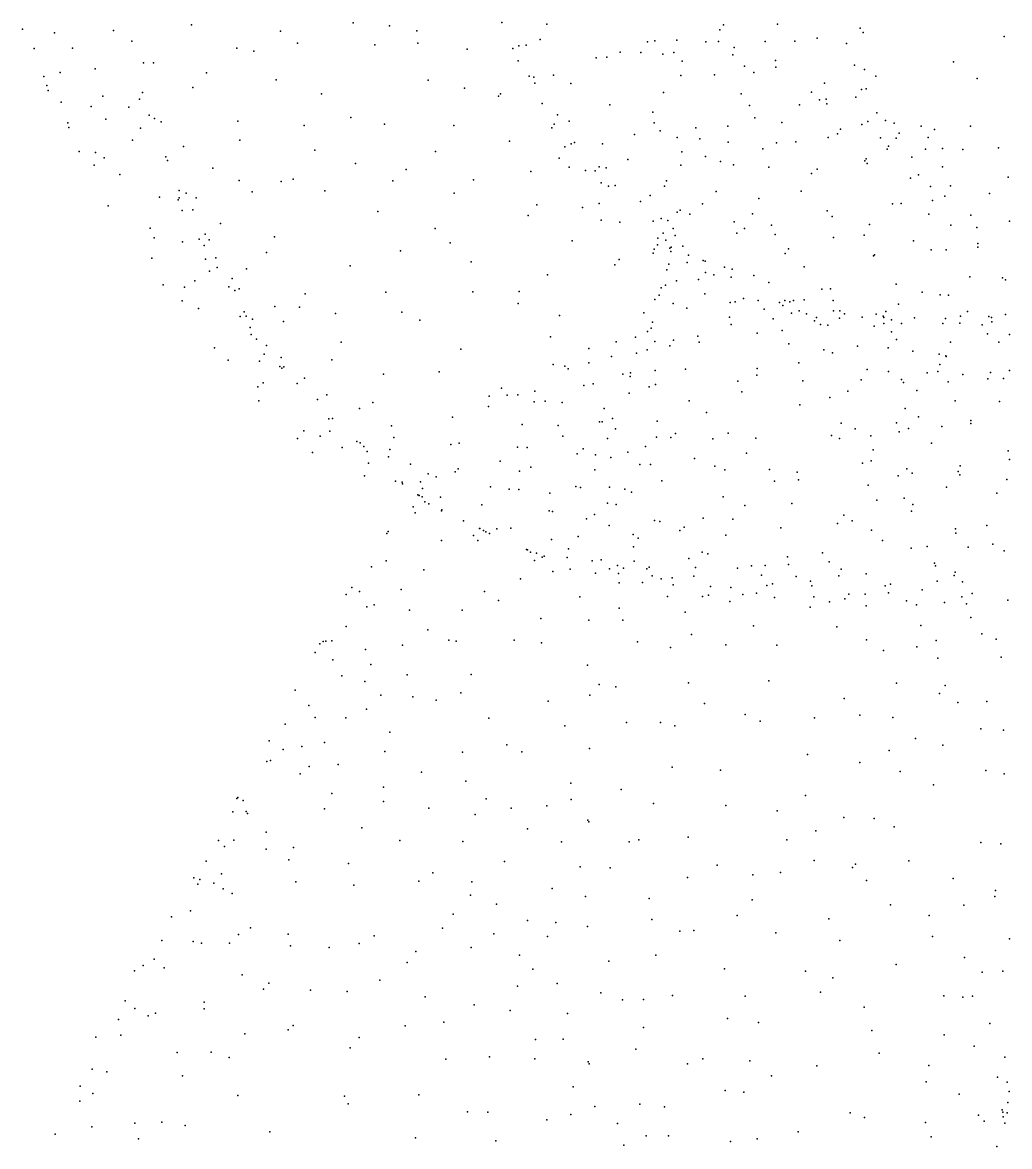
# Model space of a CAD drawing. Header units: metres. Extents: x -24.3 to 24.3, y -27.7 to 27.7.
# Drawn here: x -17.98 to -13.43, y -15.56 to -10.37 of the extents above; entities that cross this region are included whole.
import ezdxf

# ---------------------------------------------------------------- set-up
doc = ezdxf.new("R2010")
doc.units = ezdxf.units.M

msp = doc.modelspace()

# ---------------------------------------------------------------- linework, layer by layer
for p in [(-16.4594, -10.3756, 7.6919), (-15.7737, -10.3734, 5.6898), (-17.9849, -10.4043, 12.5611), (-17.8379, -10.4218, 14.0221), (-17.5648, -10.41, 10.8842), (-17.2045, -10.3837, 14.9689), (-16.7948, -10.4136, 15.2655), (-16.2921, -10.3895, 7.5228), (-16.1648, -10.412, 7.3237), (-15.5653, -10.3817, 4.0219), (-14.7673, -10.4071, -4.5664), (-14.7503, -10.3847, 15.4844), (-14.5016, -10.3811, 2.2716), (-14.1198, -10.3992, 1.0426), (-14.1055, -10.4203, 1.3558), (-17.4807, -10.46, 10.215), (-16.716, -10.4684, 7.9588), (-16.3598, -10.4771, 15.4535), (-16.1616, -10.469, 15.5668), (-15.6955, -10.4806, 4.8939), (-15.6611, -10.4778, 4.6554), (-15.5969, -10.4527, 15.6405), (-15.101, -10.4633, -3.2262), (-15.0676, -10.4587, -2.9831), (-14.9666, -10.4546, -2.311), (-14.8322, -10.4628, -1.8687), (-14.773, -10.4615, 2.5961), (-14.5581, -10.4607, -0.6889), (-14.4218, -10.4597, 15.149), (-14.3185, -10.4458, -4.9783), (-14.1837, -10.4706, 0.2438), (-13.4551, -10.4385, -4.9997), (-17.9303, -10.4928, 13.6208), (-17.7549, -10.4917, 11.7343), (-16.9957, -10.4926, 15.0747), (-16.9171, -10.5054, 8.2392), (-15.9336, -10.4969, 7.0708), (-15.722, -10.4937, 6.2732), (-15.2269, -10.5099, 3.2271), (-15.1322, -10.5118, -3.5747), (-15.0303, -10.5198, -4.0827), (-14.9798, -10.5118, 2.844), (-14.7068, -10.5234, -4.7452), (-14.7013, -10.4888, -1.6133), (-17.4265, -10.56, 9.8172), (-17.3804, -10.5603, 9.4005), (-15.698, -10.5502, 6.7976), (-15.3378, -10.5366, 3.4731), (-15.2887, -10.5336, 15.5786), (-14.9415, -10.5514, -4.4474), (-14.6541, -10.5751, 15.1777), (-14.5099, -10.5486, -1.0717), (-14.5083, -10.5794, -1.3452), (-14.1458, -10.5698, 1.7509), (-13.6896, -10.5548, 14.0466), (-17.8869, -10.622, 13.156), (-17.8114, -10.604, 13.8158), (-17.6491, -10.587, 11.4488), (-17.1358, -10.6061, 14.8183), (-15.6467, -10.621, 5.125), (-15.6254, -10.6253, 5.6451), (-15.5346, -10.6171, 15.4776), (-14.9471, -10.6183, -2.8518), (-14.792, -10.6145, -2.4041), (-14.611, -10.6046, -1.8704), (-14.0992, -10.59, 0.746), (-14.0482, -10.6216, -5.2365), (-13.5805, -10.6313, -5.1724), (-17.8732, -10.664, 12.528), (-17.8658, -10.6881, 12.881), (-17.1984, -10.6728, 8.7255), (-16.8141, -10.6385, 15.0388), (-16.1139, -10.6395, 15.4063), (-15.946, -10.676, 7.2656), (-15.6213, -10.654, 6.528), (-15.4556, -10.6551, 3.7904), (-14.2841, -10.6538, -0.2697), (-14.1132, -10.6821, 1.4762), (-14.0922, -10.6802, 0.3184), (-17.6142, -10.7132, 11.6307), (-17.4451, -10.7271, 10.2392), (-17.4312, -10.697, 14.3551), (-16.6054, -10.7024, 7.8942), (-15.7891, -10.713, 7.0943), (-15.7798, -10.7031, 15.3741), (-15.0281, -10.6969, 15.255), (-14.6684, -10.7029, 2.4552), (-14.3439, -10.6946, 2.0621), (-14.3073, -10.7308, -1.6803), (-14.2775, -10.7281, -1.241), (-14.1392, -10.7177, -0.0345), (-17.8071, -10.7413, 13.518), (-17.6686, -10.762, 13.8835), (-17.495, -10.7648, 11.2968), (-15.5878, -10.747, 4.6569), (-15.2751, -10.7531, 3.4781), (-15.0767, -10.7877, 3.0906), (-14.6309, -10.7561, 14.9277), (-14.3993, -10.7534, 14.6374), (-14.2742, -10.7485, -0.8053), (-14.0431, -10.7909, 0.629), (-17.7759, -10.8373, 13.1499), (-17.6005, -10.8192, 11.8422), (-17.4011, -10.801, 9.9385), (-17.3762, -10.8161, 9.7072), (-17.3443, -10.8326, 9.4043), (-16.9908, -10.8282, 14.7443), (-16.4698, -10.812, 15.0695), (-16.3152, -10.8432, 7.7514), (-15.5315, -10.8422, 4.4393), (-15.5166, -10.8002, 5.7164), (-15.4631, -10.8292, 4.0385), (-15.071, -10.8366, -3.9691), (-14.6055, -10.8141, -2.2992), (-14.4821, -10.8349, 2.2275), (-14.1116, -10.8436, -0.4161), (-14.0841, -10.8305, -1.0261), (-14.0024, -10.8253, 0.8666), (-13.963, -10.8389, 1.1398), (-17.7704, -10.858, 12.5756), (-17.4398, -10.8619, 14.1696), (-16.6846, -10.8486, 14.9114), (-15.9943, -10.8483, 15.2125), (-15.5428, -10.8603, 4.9129), (-15.1614, -10.8912, 3.329), (-15.0426, -10.8732, -3.7374), (-14.878, -10.8595, 2.8251), (-14.7301, -10.8524, -2.7335), (-14.2239, -10.8874, 14.2274), (-14.2105, -10.8662, -1.9014), (-13.9404, -10.8849, -1.3611), (-13.8384, -10.8527, 13.9838), (-13.7777, -10.868, -5.3915), (-13.6103, -10.852, 13.8373), (-17.4771, -10.9165, 11.6057), (-17.2426, -10.9461, 14.3252), (-16.9822, -10.9166, 8.3903), (-15.7378, -10.9219, 15.1547), (-15.4833, -10.9475, 5.1468), (-15.4531, -10.9335, 6.8161), (-15.4381, -10.9273, 6.3854), (-15.3085, -10.9334, 3.7511), (-14.9646, -10.904, 14.9553), (-14.86, -10.9108, -4.8623), (-14.7285, -10.9255, 2.6303), (-14.5058, -10.9282, 14.5445), (-14.4175, -10.9242, -2.1608), (-14.2679, -10.9038, -5.4881), (-14.0259, -10.9062, 0.2075), (-13.9887, -10.9451, 0.4327), (-13.9537, -10.9081, -0.6836), (-13.8062, -10.9045, -1.5737), (-17.7227, -10.9683, 12.7655), (-17.6483, -10.9738, 12.4043), (-17.6076, -10.9978, 13.6125), (-17.3243, -10.9932, 11.1532), (-16.6366, -10.9626, 8.0739), (-16.0789, -10.9695, 7.6422), (-15.5091, -10.9993, 15.0911), (-14.942, -10.971, -3.3208), (-14.8336, -10.9922, 14.7475), (-14.5697, -10.9562, -2.4994), (-13.9953, -10.9581, -1.8938), (-13.8817, -10.9958, -0.2139), (-13.8183, -10.9583, -1.027), (-13.7401, -10.9548, -1.2426), (-13.6468, -10.9598, -1.7682), (-13.4824, -10.9515, -1.5668), (-17.6536, -11.0325, 13.3656), (-17.316, -11.01, 10.6576), (-17.1072, -11.0459, 8.7499), (-16.449, -11.0243, 14.8779), (-15.4633, -11.041, 4.7687), (-15.3248, -11.039, 6.5628), (-15.2916, -11.0448, 6.09), (-15.1917, -11.0061, 3.5251), (-14.947, -11.0321, 2.9983), (-14.765, -11.0153, -3.061), (-14.7037, -11.0301, -5.2009), (-14.5414, -11.041, 2.4), (-14.3191, -11.0499, -2.3413), (-14.0991, -11.0113, 1.6914), (-14.0924, -11.0033, -2.0913), (-14.0878, -11.0244, 14.0529), (-13.74, -11.0398, -0.4922), (-17.5353, -11.0746, 12.2305), (-16.985, -11.1028, 14.4574), (-16.7364, -11.0972, 8.2269), (-16.2143, -11.0523, 14.9593), (-15.9035, -11.1005, 7.5838), (-15.6387, -11.0607, 7.2303), (-15.387, -11.0563, 5.3334), (-15.3431, -11.0587, 4.0268), (-14.345, -11.0698, 2.1382), (-13.887, -11.0915, 0.8341), (-13.8509, -11.076, -2.0791), (-13.4372, -11.0879, 13.6172), (-17.2615, -11.1492, 10.1788), (-16.9252, -11.1553, 8.5029), (-16.7919, -11.1079, 14.6014), (-16.5904, -11.1499, 14.6765), (-16.2769, -11.1041, 7.876), (-15.3148, -11.1143, 6.972), (-15.2805, -11.1286, 5.5792), (-15.2501, -11.1253, 5.8169), (-15.0226, -11.1289, -4.6983), (-15.0134, -11.1041, -4.202), (-14.7842, -11.1531, 2.8267), (-14.3929, -11.1527, 14.181), (-13.7953, -11.1298, 0.1425), (-13.703, -11.1282, -0.2291), (-17.3534, -11.18, 13.9334), (-17.2661, -11.1925, 9.3988), (-17.2621, -11.1829, 9.6828), (-17.2297, -11.1613, 10.91), (-17.183, -11.1824, 9.1264), (-15.9932, -11.1619, 14.8905), (-15.1341, -11.2005, 6.4403), (-15.0886, -11.1724, 14.7256), (-14.5868, -11.1852, 2.6232), (-13.7868, -11.1954, 0.5541), (-13.7287, -11.1758, 13.7412), (-13.5239, -11.1631, -0.5405), (-17.5902, -11.2202, 12.8708), (-17.2484, -11.241, 11.4599), (-17.1986, -11.2388, 11.2436), (-16.3454, -11.2453, 14.7064), (-15.6117, -11.2144, 14.8658), (-15.401, -11.2272, 7.2322), (-15.3245, -11.2084, 4.6983), (-14.9649, -11.2485, 14.5382), (-14.951, -11.2393, -3.6161), (-14.9053, -11.2585, 3.2266), (-14.8473, -11.2105, -3.4235), (-14.6163, -11.2567, 14.2691), (-14.272, -11.2435, -5.8129), (-13.9714, -11.2109, -5.7719), (-13.9308, -11.2088, 1.5433), (-13.8027, -11.2583, 1.2001), (-17.0713, -11.3019, 14.149), (-15.6514, -11.2641, 7.5478), (-15.3145, -11.2865, 14.7238), (-15.2289, -11.2959, 4.2834), (-15.0756, -11.2902, 3.8174), (-15.0376, -11.2788, 6.2411), (-15.007, -11.288, 3.6103), (-14.7011, -11.2943, -5.4835), (-14.529, -11.3094, -5.8004), (-14.2485, -11.2694, 14.0259), (-14.0767, -11.3055, 2.1549), (-13.7011, -11.3097, -2.3193), (-13.6091, -11.2627, 0.0466), (-13.4316, -11.2907, -0.3271), (-17.3963, -11.3222, 13.5615), (-17.1418, -11.3508, 9.2638), (-16.8225, -11.3626, 8.4987), (-16.0815, -11.3245, 14.7065), (-15.0287, -11.3457, 5.8331), (-14.9833, -11.3243, -3.9244), (-14.9737, -11.3562, 6.5477), (-14.6883, -11.3453, -3.1988), (-14.6531, -11.325, 2.9353), (-14.5123, -11.3523, -2.925), (-14.1017, -11.3558, -5.9441), (-13.5816, -11.3193, 0.2842), (-17.3769, -11.3682, 12.3271), (-17.2465, -11.3866, 11.8216), (-17.1696, -11.3735, 9.5352), (-17.1459, -11.4032, 9.7692), (-17.1242, -11.3761, 10.7815), (-16.0117, -11.391, 7.8682), (-15.4487, -11.382, 7.5613), (-15.0555, -11.4005, 4.0912), (-15.0538, -11.369, 5.4727), (-15.016, -11.3784, 7.0065), (-14.9919, -11.4101, -4.5611), (-14.9377, -11.4052, 6.0539), (-14.2434, -11.3655, -2.7148), (-13.874, -11.3806, 1.8838), (-13.5772, -11.3929, 13.523), (-13.5769, -11.4098, 0.9085), (-17.3875, -11.4607, 13.2536), (-17.14, -11.4666, 11.5729), (-17.0921, -11.46, 10.4721), (-16.8598, -11.4352, 14.2409), (-16.2413, -11.4276, 8.0318), (-15.0751, -11.4383, 7.2472), (-15.0711, -11.4199, 4.9587), (-14.9977, -11.4159, -4.2649), (-14.9928, -11.4304, 14.3394), (-14.9126, -11.4478, 3.8175), (-14.4664, -11.44, 2.8835), (-14.4503, -11.4188, 13.9984), (-14.0583, -11.4508, 2.353), (-14.0532, -11.4455, 13.7359), (-13.7919, -11.4232, 13.6057), (-13.7236, -11.4223, -5.94), (-17.086, -11.5044, 9.9952), (-16.9515, -11.5107, 8.9994), (-16.4734, -11.4969, 8.2491), (-15.9152, -11.4784, 14.5777), (-15.2525, -11.4928, 7.5622), (-15.2319, -11.468, 14.478), (-15.0115, -11.5159, 4.6691), (-15.0033, -11.4892, -4.9317), (-14.9189, -11.4813, 5.6142), (-14.8438, -11.4716, 14.1748), (-14.8351, -11.4755, -5.5685), (-14.7465, -11.5024, 6.4271), (-14.7101, -11.5124, 3.4384), (-14.3778, -11.5017, -6.0625), (-17.1904, -11.5664, 12.04), (-17.1227, -11.5206, 13.8585), (-17.0171, -11.5555, 11.2153), (-15.5628, -11.5382, 14.4858), (-14.9667, -11.5652, 4.3278), (-14.8652, -11.5593, 7.2333), (-14.8331, -11.5272, -3.4569), (-14.7946, -11.5379, 5.8277), (-14.7151, -11.5483, 6.6768), (-14.6103, -11.5412, -3.1113), (-13.6138, -11.5475, 1.8595), (-13.4637, -11.5521, -5.8289), (-13.4491, -11.5608, 1.4428), (-17.3365, -11.584, 12.7322), (-17.2373, -11.5956, 13.4159), (-17.0326, -11.5933, 10.2199), (-17.0047, -11.61, 10.7721), (-16.9855, -11.6027, 9.2207), (-16.3089, -11.6185, 14.3498), (-15.9068, -11.6167, 8.053), (-15.6938, -11.6156, 7.953), (-15.0386, -11.5989, -4.7252), (-15.0176, -11.5852, -5.4651), (-14.5419, -11.5731, 3.2248), (-14.2973, -11.6039, -2.8101), (-14.2571, -11.6035, 2.9219), (-13.9537, -11.5819, 13.557), (-13.8343, -11.6187, 2.4182), (-17.2476, -11.658, 13.1699), (-16.6801, -11.6263, 14.1683), (-15.6972, -11.6711, 14.3609), (-15.0667, -11.6518, -5.1351), (-15.0473, -11.6321, -4.0447), (-14.9822, -11.6705, -5.9401), (-14.8373, -11.6258, 4.8904), (-14.7203, -11.6665, 5.087), (-14.6968, -11.6622, 4.5054), (-14.6578, -11.6474, 5.5359), (-14.5905, -11.6564, 5.7702), (-14.4923, -11.6667, 6.1823), (-14.468, -11.6567, 6.632), (-14.445, -11.6635, 3.6575), (-14.4275, -11.6566, 13.7316), (-14.3777, -11.6539, 3.4311), (-14.2452, -11.6574, 3.2105), (-13.9428, -11.6737, 2.8812), (-13.7516, -11.6306, -6.1308), (-13.7117, -11.6327, 13.4144), (-17.1734, -11.6938, 12.3604), (-16.9625, -11.7095, 10.5236), (-16.8206, -11.6842, 8.9108), (-16.7072, -11.6876, 8.6602), (-16.5409, -11.7172, 8.5014), (-16.2343, -11.71, 8.3271), (-15.1182, -11.714, 14.0924), (-14.9204, -11.6918, -6.2888), (-14.5629, -11.6975, 7.193), (-14.4775, -11.6791, 3.9735), (-14.4362, -11.7152, 5.5667), (-14.402, -11.704, 5.0016), (-14.368, -11.7177, -6.5622), (-14.2427, -11.704, 3.889), (-14.2135, -11.7042, 3.6727), (-14.1926, -11.7177, 4.4597), (-14.0463, -11.7197, 3.4505), (-14.0021, -11.7077, 3.1564), (-13.6246, -11.7074, 2.4898), (-13.4492, -11.721, 4.4148), (-16.9799, -11.73, 13.7792), (-16.9531, -11.7288, 11.4461), (-16.9235, -11.7426, 11.1544), (-16.7814, -11.7544, 13.9867), (-16.1513, -11.7482, 14.2568), (-15.5068, -11.7263, 14.2554), (-15.0787, -11.757, -5.7142), (-14.7224, -11.7331, -6.7316), (-14.7144, -11.7671, -7.0677), (-14.5212, -11.7416, -3.0482), (-14.3311, -11.7512, 6.3902), (-14.3217, -11.7351, 5.881), (-14.3031, -11.768, 7.0133), (-14.269, -11.7708, 6.707), (-14.2149, -11.7388, 5.6081), (-14.1104, -11.7338, 4.9525), (-14.0559, -11.7758, 13.4663), (-14.0143, -11.7285, 3.8205), (-14.0112, -11.7348, 4.2394), (-14.0108, -11.7623, -2.6628), (-13.976, -11.7463, 4.777), (-13.9292, -11.7625, 5.3593), (-13.8687, -11.7367, 4.0387), (-13.7388, -11.7634, 3.1286), (-13.7262, -11.7401, 4.5541), (-13.6601, -11.7621, -2.544), (-13.6567, -11.7298, 4.2763), (-13.5578, -11.7689, 13.2509), (-13.5262, -11.7311, 3.9623), (-13.5145, -11.7352, 4.8811), (-13.5126, -11.7558, 3.6564), (-16.9351, -11.7813, 9.348), (-16.9304, -11.8132, 9.9244), (-15.549, -11.8245, 8.115), (-15.1571, -11.826, -7.3499), (-15.1015, -11.7995, -4.2587), (-15.0845, -11.7842, -6.7336), (-14.8689, -11.8215, 7.7962), (-14.5958, -11.8074, 7.4661), (-14.4806, -11.7948, -6.9823), (-13.9756, -11.8019, -6.4505), (-13.533, -11.8108, 2.8795), (-13.4316, -11.8136, 2.6704), (-17.099, -11.8757, 12.8035), (-16.9048, -11.8358, 10.1533), (-16.8586, -11.8648, 10.7531), (-16.5138, -11.8498, 14.0247), (-15.9621, -11.881, 8.3684), (-15.3719, -11.8777, -7.6221), (-15.2454, -11.8479, 7.9998), (-15.0679, -11.8458, 13.9075), (-14.9988, -11.8666, -7.7394), (-14.9818, -11.8401, -7.4935), (-14.8624, -11.8492, -3.6787), (-14.4492, -11.8568, 13.5834), (-14.1327, -11.8681, -6.7056), (-13.9902, -11.8752, 6.4061), (-13.9521, -11.8369, 5.9071), (-13.7035, -11.8496, 5.5257), (-13.4806, -11.8495, -6.0837), (-17.0366, -11.9319, 13.0359), (-16.8705, -11.9047, 11.7036), (-16.7909, -11.9191, 11.3081), (-16.5573, -11.9312, 8.9464), (-15.2667, -11.9155, -6.5779), (-15.1515, -11.8996, -5.0822), (-15.1031, -11.8842, -6.0095), (-14.2869, -11.8851, 7.3807), (-14.248, -11.8977, 13.4658), (-13.8773, -11.8913, 6.2156), (-13.7551, -11.9049, 5.9977), (-13.725, -11.9119, -6.3421), (-13.7225, -11.9153, 13.2211), (-16.8907, -11.9366, 13.4675), (-16.7976, -11.9612, 9.7852), (-16.7885, -11.969, 10.0129), (-16.7791, -11.9625, 10.4726), (-15.536, -11.9519, -7.8027), (-15.4829, -11.9593, -7.4296), (-15.4675, -11.9725, -7.1685), (-15.3715, -11.9444, -6.8345), (-15.0662, -11.9796, 8.0611), (-14.9252, -11.9739, -8.0773), (-14.5951, -11.9713, 7.8137), (-14.4032, -11.9452, 7.5807), (-14.0877, -11.9747, -6.9113), (-13.9899, -11.9842, 13.2911), (-13.7613, -11.9845, 6.9689), (-13.752, -11.9519, 6.5333), (-13.4313, -11.9803, 5.8999), (-16.8748, -12.0365, 13.2562), (-16.6837, -12.0154, 9.4568), (-16.3195, -11.9963, 8.6766), (-16.0623, -11.9867, 8.5309), (-15.2151, -11.9961, -5.3524), (-15.1806, -12.0073, -4.5831), (-15.1797, -11.9904, -4.8776), (-14.6842, -12.0295, -3.315), (-14.596, -12.0015, -7.8371), (-14.3849, -12.0275, -7.575), (-14.1154, -12.023, 7.5114), (-13.9295, -12.0219, 7.3949), (-13.9207, -12.0354, -6.7234), (-13.8107, -11.9909, 7.1902), (-13.7135, -12.0319, -2.629), (-13.6464, -11.999, 6.7522), (-13.5304, -12.0187, -6.2814), (-13.5187, -11.9898, 6.1987), (-13.4586, -12.0161, 13.0266), (-16.8992, -12.0546, 12.5549), (-16.7172, -12.0399, 10.2202), (-15.7741, -12.0616, 13.9099), (-15.6212, -12.0749, -6.9955), (-15.3952, -12.0485, -8.1254), (-15.3524, -12.041, 8.2611), (-15.186, -12.0849, -8.2445), (-15.0934, -12.0553, -4.0656), (-15.0648, -12.0442, 13.7243), (-14.6656, -12.078, 13.4948), (-14.1774, -12.0753, -7.3083), (-13.8589, -12.0726, 13.1213), (-16.8941, -12.1199, 12.8301), (-16.6245, -12.1144, 10.9742), (-16.5805, -12.0921, 13.7127), (-16.3687, -12.1276, 9.0882), (-15.832, -12.099, 8.5472), (-15.748, -12.0944, -7.8358), (-15.7001, -12.0929, -7.2388), (-15.6248, -12.1239, -8.1188), (-15.5736, -12.121, 8.4515), (-15.4953, -12.1278, -6.4706), (-14.9084, -12.1197, -8.26), (-14.3978, -12.1378, -7.8533), (-14.2601, -12.1047, 13.2662), (-13.6811, -12.1192, 7.5103), (-13.4776, -12.1234, 7.2766), (-16.4293, -12.1552, 9.3167), (-15.8349, -12.1454, -7.5646), (-15.3006, -12.1557, -5.965), (-14.8291, -12.1736, 8.1829), (-13.9116, -12.1556, -6.9984), (-16.5722, -12.2031, 11.7092), (-16.5542, -12.2019, 10.6995), (-16.283, -12.2349, 13.7286), (-16.001, -12.1946, 8.7474), (-15.6798, -12.2295, 8.6531), (-15.5135, -12.2333, 13.6508), (-15.3221, -12.2169, -8.4142), (-15.3103, -12.2161, -5.4954), (-15.2632, -12.2014, -5.0972), (-15.0561, -12.2133, 13.4911), (-14.2081, -12.2228, 8.0321), (-13.9524, -12.2218, -7.2387), (-13.8504, -12.1941, 7.7995), (-13.7429, -12.2391, -6.8084), (-13.6094, -12.2241, 12.854), (-13.6093, -12.2106, -6.5504), (-16.7158, -12.2939, 12.9715), (-16.6868, -12.2588, 12.4244), (-16.6115, -12.2825, 12.212), (-16.5674, -12.2593, 11.9289), (-16.2719, -12.2898, 9.3845), (-15.4913, -12.2829, -6.1884), (-15.2863, -12.2935, -4.84), (-15.2494, -12.2494, -4.5946), (-15.0602, -12.2869, 8.4566), (-14.9938, -12.2899, -3.8112), (-14.9716, -12.27, -8.4748), (-14.7991, -12.2954, 13.2555), (-14.7283, -12.2695, -8.3529), (-14.6017, -12.2929, 8.257), (-14.2524, -12.2798, -2.9453), (-14.2146, -12.294, -7.8835), (-14.1427, -12.2487, 13.0393), (-14.0713, -12.2812, -7.593), (-13.9403, -12.2637, 12.9421), (-13.8964, -12.2481, -2.7189), (-16.5102, -12.336, 13.1397), (-16.4423, -12.3083, 11.1562), (-16.4262, -12.3137, 11.4962), (-16.4093, -12.3311, 10.4627), (-16.2897, -12.3453, 13.3964), (-16.0089, -12.3209, -7.6471), (-15.9695, -12.3152, -7.9773), (-15.7007, -12.3343, -8.4095), (-15.6566, -12.3353, -6.6056), (-15.3986, -12.3418, -5.7784), (-15.1101, -12.33, -4.0079), (-14.0596, -12.3456, 8.2132), (-13.7903, -12.3159, 8.0353), (-16.6475, -12.358, 12.684), (-16.3951, -12.3538, 10.8155), (-16.2957, -12.3782, 9.7228), (-15.7814, -12.3991, -6.7851), (-15.4259, -12.3652, -8.6164), (-15.3416, -12.3697, -5.2597), (-15.2702, -12.3811, 13.3587), (-15.1913, -12.3564, -4.317), (-14.8838, -12.3864, -3.5941), (-14.6448, -12.3622, 13.1138), (-14.0685, -12.3971, -2.7854), (-13.4372, -12.35, -6.5486), (-13.4309, -12.3902, 8.0264), (-16.3886, -12.4082, 11.8196), (-16.1953, -12.4117, 13.1106), (-15.9892, -12.4477, 13.1773), (-15.9752, -12.4332, -8.4085), (-15.6919, -12.4452, 9.0369), (-15.6391, -12.4256, 13.4356), (-15.3443, -12.4381, -5.0471), (-15.1368, -12.4144, 8.6814), (-15.0878, -12.4139, -8.6901), (-14.7906, -12.4217, -8.5903), (-14.7446, -12.4389, 8.5392), (-14.5381, -12.4372, -8.4635), (-14.4109, -12.4498, 12.9237), (-14.1091, -12.4078, 12.8499), (-13.9048, -12.4336, 12.7399), (-13.6676, -12.4455, -7.1407), (-13.6582, -12.4198, 8.1858), (-16.4072, -12.4664, 12.3879), (-16.2633, -12.4914, 11.5423), (-16.233, -12.4947, 10.614), (-16.232, -12.5032, 10.8857), (-16.1485, -12.4933, -7.6191), (-16.1126, -12.4563, 9.5577), (-16.0755, -12.4711, -7.3757), (-15.0352, -12.4895, 13.1285), (-14.5147, -12.4913, -3.1134), (-14.4039, -12.4842, 8.5261), (-13.9451, -12.4655, -7.7909), (-13.8799, -12.4538, 8.3514), (-13.6601, -12.4621, -2.5857), (-13.4425, -12.4827, 12.5013), (-16.1603, -12.5542, 12.6792), (-16.1391, -12.5247, 9.8306), (-15.826, -12.5167, -8.6273), (-15.7397, -12.5272, 13.1413), (-15.6945, -12.5293, 9.2937), (-15.5519, -12.5456, -5.964), (-15.4322, -12.515, -5.4337), (-15.4099, -12.52, 13.2434), (-15.2769, -12.5187, -4.5819), (-15.2059, -12.5284, -8.869), (-15.1754, -12.5408, -4.1708), (-14.0826, -12.5089, -8.113), (-13.7221, -12.5177, -7.4468), (-13.4893, -12.5463, -6.9703), (-16.1542, -12.5572, 10.3044), (-16.1408, -12.5625, 10.0619), (-16.1291, -12.5862, 11.9265), (-16.1098, -12.5957, 11.1188), (-16.0565, -12.5638, -7.1395), (-16.0557, -12.5651, -8.5711), (-15.8651, -12.5999, 12.8021), (-15.2856, -12.5927, 9.0144), (-15.2464, -12.5981, 13.0079), (-14.752, -12.5629, 12.8873), (-14.652, -12.6032, 8.7697), (-14.4349, -12.5942, 8.717), (-14.0438, -12.5782, 12.5712), (-13.917, -12.5694, 8.5858), (-13.8762, -12.5981, -7.9734), (-16.1819, -12.6088, -8.0678), (-16.1725, -12.6365, -8.3017), (-16.0518, -12.6269, 10.634), (-16.0508, -12.6235, 11.4384), (-15.5549, -12.628, 12.9583), (-15.54, -12.6308, -5.7056), (-15.3457, -12.645, -4.7969), (-14.1949, -12.6472, -2.843), (-13.8836, -12.6297, 12.395), (-15.9508, -12.6743, 10.0706), (-15.8764, -12.7085, 10.3265), (-15.8741, -12.7087, 12.0409), (-15.7966, -12.7107, 12.5183), (-15.7322, -12.7079, -6.2561), (-15.383, -12.664, 9.32), (-15.2785, -12.6951, 12.8093), (-15.0694, -12.6725, -3.8341), (-15.0445, -12.6771, -9.0093), (-14.9324, -12.7027, 12.6545), (-14.8448, -12.6619, 8.9169), (-14.7068, -12.6658, -3.2822), (-14.4863, -12.7064, -8.7888), (-14.2248, -12.6868, -8.5663), (-14.1574, -12.6737, 12.4084), (-13.6794, -12.7113, 12.0994), (-13.5348, -12.6954, 8.6848), (-16.3037, -12.7323, -7.4302), (-16.2972, -12.7237, -7.8285), (-15.9036, -12.7415, -6.5798), (-15.8841, -12.7639, -8.9886), (-15.8586, -12.7181, 10.7811), (-15.8477, -12.7249, 11.3064), (-15.8296, -12.733, 11.5965), (-15.544, -12.76, 12.5229), (-15.4216, -12.7458, -4.9761), (-15.1676, -12.7365, -4.0515), (-15.1444, -12.7535, 9.2992), (-14.9526, -12.7189, -3.6194), (-14.7398, -12.7395, 12.4975), (-14.0683, -12.7165, 8.8601), (-13.6782, -12.7301, -2.5184), (-16.0513, -12.764, -6.8588), (-15.6597, -12.8063, 10.5451), (-15.6551, -12.8074, 10.2622), (-15.4663, -12.8023, 9.839), (-15.1651, -12.7931, 12.5495), (-14.0171, -12.7653, -2.6867), (-13.8842, -12.8, 11.9438), (-13.8108, -12.7917, 8.9425), (-13.6212, -12.7953, 11.816), (-13.508, -12.782, -7.6023), (-13.456, -12.8125, -2.4038), (-16.3066, -12.858, -8.5175), (-15.6404, -12.8184, 11.5118), (-15.6229, -12.8576, -5.4971), (-15.6134, -12.8225, 12.0464), (-15.5868, -12.8416, 11.2692), (-15.5785, -12.8366, 11.8218), (-15.4715, -12.8438, -9.3217), (-15.3572, -12.8584, 12.0136), (-15.3153, -12.8535, 12.2651), (-15.1632, -12.8603, 9.644), (-14.9112, -12.8473, 12.3308), (-14.8486, -12.8184, -9.1303), (-14.8235, -12.8267, 9.2331), (-14.4546, -12.8395, -3.0122), (-14.2937, -12.821, 12.1016), (-14.2629, -12.8636, -8.8691), (-16.3747, -12.8854, -8.1445), (-16.1329, -12.8994, -9.0296), (-15.5373, -12.9075, -5.2055), (-15.4573, -12.8972, 10.6046), (-15.3408, -12.9148, 10.0253), (-15.2766, -12.8956, 11.385), (-15.2399, -12.8794, -4.2729), (-15.2356, -12.9173, 10.9998), (-15.2124, -12.8921, 11.6759), (-15.1036, -12.8958, 11.9396), (-15.0934, -12.887, 12.1825), (-14.8804, -12.8892, 9.615), (-14.6863, -12.892, -3.2286), (-14.6209, -12.8822, 12.0944), (-14.5585, -12.8798, 9.4094), (-14.4505, -12.8761, 9.2155), (-14.2073, -12.8975, 11.7522), (-14.0923, -12.9182, 11.52), (-13.7765, -12.8694, 11.6774), (-13.7724, -12.8812, -8.455), (-13.6816, -12.9108, 11.3261), (-15.6872, -12.9415, -9.3851), (-15.2313, -12.9599, 10.27), (-15.1244, -12.9581, 10.7315), (-15.0799, -12.9277, 9.9309), (-15.0384, -12.9408, 11.373), (-14.9873, -12.937, 11.6436), (-14.9833, -12.9685, 11.1272), (-14.8867, -12.9286, 11.926), (-14.5746, -12.9246, 11.7656), (-14.5252, -12.9647, 11.4218), (-14.4145, -12.9315, -9.0442), (-14.3498, -12.9516, 9.7178), (-14.2177, -12.9271, 9.4203), (-13.9805, -12.9656, 9.4724), (-13.7652, -12.9517, -2.4871), (-13.687, -12.9264, 9.1483), (-13.6474, -12.956, -8.7989), (-16.491, -13.0145, -7.9739), (-16.4654, -12.9813, -7.5516), (-16.4302, -12.9993, -8.36), (-16.2381, -12.9909, -6.9757), (-15.8526, -13, -6.1249), (-15.0091, -13.0229, -3.6365), (-14.8473, -13.023, 10.7535), (-14.8196, -13.0165, 10.9757), (-14.8103, -12.9776, 11.4962), (-14.7168, -12.9814, -9.2864), (-14.6615, -13.0132, 10.213), (-14.598, -13.0074, 11.1331), (-14.5513, -12.973, 9.9338), (-14.3427, -12.9735, 11.2414), (-14.1725, -13.0118, 9.9761), (-14.0976, -13.0125, 10.8101), (-14.0046, -12.9742, 11.0288), (-13.9896, -13.0059, 9.8565), (-13.8333, -12.9923, 10.8524), (-13.6029, -13.0097, 10.7139), (-16.3956, -13.071, -8.8437), (-16.3621, -13.0617, -7.171), (-15.7882, -13.0418, -5.8798), (-15.413, -13.0253, -4.7619), (-14.7211, -13.0463, 10.4291), (-14.5147, -13.0275, 10.9247), (-14.3499, -13.0729, 10.4053), (-14.3338, -13.0243, 10.1226), (-14.2622, -13.0474, 10.6713), (-14.1904, -13.0341, -9.1265), (-14.0921, -13.0667, 10.2493), (-13.9062, -13.0429, 10.6147), (-13.8593, -13.0615, -8.9764), (-13.7303, -13.0515, 9.9935), (-13.6506, -13.0252, 9.6147), (-13.6287, -13.0568, 10.4833), (-13.4384, -13.0398, -2.3332), (-16.1991, -13.0868, -9.2692), (-15.9557, -13.0868, -9.4542), (-15.5936, -13.1245, -9.6638), (-15.2324, -13.0766, -9.5674), (-14.9273, -13.095, -9.502), (-13.6095, -13.12, -9.3338), (-16.4912, -13.162, -7.396), (-16.1147, -13.1768, -6.4894), (-15.3716, -13.1325, -4.5687), (-15.2151, -13.1323, -4.0605), (-14.6122, -13.1582, -3.1001), (-14.2278, -13.1629, -9.3373), (-13.8396, -13.1565, -9.2803), (-16.5857, -13.23, -7.7136), (-16.5573, -13.2285, -8.6743), (-16.0173, -13.2249, -9.621), (-15.9844, -13.2294, -6.1553), (-15.7168, -13.2246, -5.5184), (-14.8978, -13.1989, -3.4697), (-14.0901, -13.2235, -2.6698), (-13.7688, -13.2261, -9.528), (-13.5585, -13.1952, -9.6165), (-13.4917, -13.2193, -9.8992), (-16.6338, -13.2822, -8.3854), (-16.613, -13.2417, -8.165), (-16.5972, -13.2311, -7.9377), (-16.402, -13.2682, -9.3535), (-16.2323, -13.2472, -9.492), (-15.5902, -13.2367, -5.1358), (-15.1474, -13.2319, -3.8114), (-14.9956, -13.2585, -9.7277), (-14.7405, -13.2466, -3.2579), (-14.5039, -13.2479, -9.5212), (-14.0129, -13.273, -9.5412), (-13.8586, -13.2561, -2.4855), (-16.5529, -13.3156, -8.9668), (-13.7621, -13.3082, -9.7863), (-13.4698, -13.3029, -2.2841), (-16.3782, -13.3363, -6.8938), (-16.2107, -13.3841, -9.7202), (-15.9141, -13.383, -9.9548), (-15.3787, -13.3393, -4.4494), (-16.512, -13.3887, -7.1784), (-16.4056, -13.4151, -9.6199), (-15.3241, -13.4297, -4.2291), (-14.9121, -13.4218, -9.909), (-14.5418, -13.4126, -9.789), (-13.9523, -13.4231, -9.865), (-13.7278, -13.434, -10.1057), (-16.7262, -13.4555, -8.6522), (-16.3317, -13.4786, -6.6507), (-16.1832, -13.4862, -6.3816), (-15.9624, -13.4681, -5.9963), (-15.3678, -13.4786, -10.1004), (-15.2477, -13.4399, -3.9992), (-13.7535, -13.4714, -2.3697), (-16.6631, -13.5261, -9.1587), (-16.0764, -13.502, -6.1829), (-15.5602, -13.5057, -4.8664), (-14.8375, -13.5163, -3.3533), (-14.1935, -13.4942, -9.855), (-13.6691, -13.5128, -10.3198), (-13.5354, -13.5074, -10.5931), (-16.6342, -13.5815, -7.297), (-16.4928, -13.5825, -6.9082), (-16.3981, -13.5437, -9.8348), (-15.8327, -13.5854, -5.6101), (-14.6511, -13.568, -3.1028), (-14.33, -13.5831, -10.0199), (-14.1217, -13.571, -2.6386), (-13.9698, -13.5814, -10.1263), (-16.7732, -13.6117, -8.018), (-15.4832, -13.6204, -4.5642), (-15.1982, -13.6051, -3.8445), (-15.0407, -13.6045, -3.6155), (-14.9747, -13.6199, -10.1764), (-14.5818, -13.599, -10.0794), (-13.563, -13.6338, -10.773), (-13.4593, -13.6401, -11.0109), (-16.8462, -13.6892, -8.9988), (-16.5918, -13.6973, -7.0997), (-16.2901, -13.6489, -6.491), (-13.8647, -13.6785, -10.4104), (-16.7816, -13.7289, -9.3579), (-16.6959, -13.7149, -9.6187), (-16.3125, -13.7386, -10.2587), (-15.9541, -13.7418, -5.8441), (-15.7499, -13.7072, -5.2834), (-15.681, -13.7397, -10.4098), (-15.3694, -13.7252, -10.4023), (-13.9867, -13.7344, -2.508), (-13.7381, -13.7092, -10.6162), (-16.858, -13.7848, -8.19), (-16.8406, -13.7807, -7.8676), (-16.5286, -13.7986, -6.8905), (-14.3632, -13.7531, -10.2943), (-14.1211, -13.7886, -10.3417), (-16.703, -13.8409, -7.3065), (-16.6617, -13.8071, -9.9475), (-16.1445, -13.8333, -6.1384), (-14.9872, -13.8103, -10.4194), (-14.7638, -13.8254, -10.3963), (-13.9359, -13.8305, -10.6191), (-13.5404, -13.826, -11.1871), (-13.4557, -13.8422, -11.4024), (-16.3185, -13.9025, -10.4953), (-15.9397, -13.876, -10.5347), (-15.4555, -13.8853, -10.5972), (-13.7813, -13.8924, -10.9172), (-16.9965, -13.956, -9.2094), (-16.992, -13.9506, -8.9086), (-16.5576, -13.9317, -10.3013), (-15.2227, -13.9136, -10.6175), (-14.3728, -13.941, -10.5608), (-16.9662, -13.9651, -8.6752), (-16.5918, -14.0031, -6.9401), (-16.3191, -13.9696, -6.4203), (-16.1096, -14.0008, -6.0005), (-15.8459, -13.9575, -5.3941), (-15.7295, -13.9999, -5.1038), (-15.5649, -13.9893, -4.7001), (-15.4532, -13.9598, -4.4278), (-15.0734, -13.9784, -3.6688), (-14.7394, -13.9873, -3.1958), (-17.0139, -14.0164, -9.4402), (-16.9533, -14.0163, -9.6746), (-16.9472, -14.0252, -7.861), (-15.8959, -14.0296, -10.7199), (-15.3772, -14.0562, -4.2338), (-14.5034, -14.0124, -2.9325), (-14.1949, -14.043, -10.7276), (-14.0554, -14.0475, -2.5215), (-16.8611, -14.1103, -7.5546), (-16.4188, -14.0908, -10.65), (-15.6545, -14.0958, -10.8282), (-15.3711, -14.0633, -10.8162), (-14.3238, -14.1055, -2.778), (-13.9637, -14.0862, -11.077), (-17.0809, -14.1496, -8.8067), (-17.0093, -14.1482, -8.0332), (-16.2435, -14.1493, -6.2081), (-15.9532, -14.154, -5.6591), (-15.4979, -14.1551, -4.5231), (-15.185, -14.1548, -3.8625), (-15.1419, -14.1459, -10.8863), (-14.914, -14.134, -10.8289), (-14.4576, -14.1466, -10.8547), (-13.5639, -14.1585, -2.1129), (-13.4702, -14.1644, -12.1632), (-17.0532, -14.1775, -8.5103), (-16.861, -14.1888, -10.2897), (-16.7339, -14.1815, -7.1856), (-17.1374, -14.2446, -9.6334), (-16.7564, -14.2381, -10.5475), (-16.4808, -14.2555, -10.7986), (-15.7603, -14.2469, -5.1683), (-14.7794, -14.2637, -3.2395), (-14.3317, -14.2422, -11.041), (-14.1418, -14.258, -11.1802), (-13.8961, -14.2437, -2.3976), (-17.0667, -14.3034, -10.1533), (-16.0923, -14.2989, -5.9496), (-15.4114, -14.2717, -4.3018), (-15.274, -14.2749, -11.0765), (-14.9164, -14.3203, -11.0904), (-14.6148, -14.3077, -11.1011), (-14.4868, -14.2974, -2.9506), (-14.1551, -14.2743, -2.6422), (-17.1947, -14.3225, -8.9684), (-17.1765, -14.3512, -8.7415), (-17.1659, -14.3287, -9.904), (-17.1014, -14.3458, -8.1512), (-17.0596, -14.3723, -7.8861), (-16.7231, -14.3406, -10.7594), (-16.4556, -14.3558, -6.5474), (-16.1557, -14.3373, -11.037), (-15.9121, -14.3404, -11.08), (-15.5411, -14.3717, -4.6151), (-14.0905, -14.3334, -11.3824), (-13.691, -14.3253, -11.8517), (-17.018, -14.3934, -10.3908), (-15.918, -14.4023, -5.6246), (-15.3867, -14.4078, -11.2263), (-15.0928, -14.4168, -3.7316), (-14.6182, -14.4239, -11.2991), (-13.4987, -14.4074, -1.9728), (-13.4948, -14.3806, -12.337), (-17.2091, -14.4743, -10.2193), (-15.7975, -14.4426, -5.3137), (-13.9794, -14.4469, -11.7283), (-13.6414, -14.4479, -2.1859), (-17.2979, -14.5017, -9.6024), (-15.9973, -14.4888, -5.8554), (-15.6544, -14.5194, -4.9515), (-15.5237, -14.5273, -11.3479), (-15.0806, -14.5145, -11.3693), (-14.6872, -14.4954, -3.1584), (-14.2643, -14.5112, -2.7707), (-13.8013, -14.4956, -12.0376), (-16.9329, -14.552, -7.4755), (-16.0465, -14.5543, -11.3114), (-15.3776, -14.547, -4.2727), (-14.9516, -14.5674, -3.5477), (-14.8881, -14.5643, -11.4895), (-14.5087, -14.5762, -3.0035), (-17.3421, -14.611, -9.8696), (-17.1969, -14.6149, -8.0605), (-17.1589, -14.6239, -10.4842), (-17.0294, -14.624, -7.6684), (-16.9876, -14.5833, -10.7118), (-16.7598, -14.582, -11), (-16.4316, -14.6247, -6.5289), (-16.3629, -14.5898, -11.227), (-15.8097, -14.5805, -11.3731), (-15.5632, -14.5932, -4.7419), (-14.2131, -14.6112, -11.775), (-13.7858, -14.5927, -2.3381), (-13.4313, -14.6032, -12.7135), (-16.7489, -14.6349, -7.0188), (-16.5699, -14.6434, -6.7375), (-16.1707, -14.6623, -6.1532), (-15.9145, -14.6435, -5.6726), (-15.6921, -14.679, -5.1206), (-15.0624, -14.6791, -11.6538), (-17.4277, -14.726, -9.6945), (-17.3766, -14.6977, -8.8812), (-16.2095, -14.7121, -11.441), (-15.2795, -14.7057, -11.6348), (-13.9542, -14.7212, -12.2425), (-13.6385, -14.6896, -12.4976), (-17.4682, -14.7516, -9.2937), (-17.3309, -14.7378, -8.4143), (-16.9708, -14.7701, -7.4282), (-15.6301, -14.744, -11.593), (-14.7458, -14.7423, -3.3472), (-14.3726, -14.7521, -11.9044), (-14.2459, -14.783, -2.8272), (-13.5578, -14.7572, -1.8739), (-13.4621, -14.7519, -1.5889), (-16.8734, -14.8362, -7.2199), (-16.8484, -14.8084, -11.0571), (-16.3362, -14.7947, -6.4283), (-15.7008, -14.8216, -5.2854), (-15.5178, -14.8091, -4.8589), (-17.5115, -14.8893, -9.8488), (-16.6558, -14.8409, -6.8999), (-16.4873, -14.8471, -11.4136), (-16.1274, -14.8718, -11.6592), (-15.317, -14.852, -4.4229), (-15.2162, -14.8848, -4.2125), (-15.1202, -14.884, -3.9806), (-14.9852, -14.8651, -11.9744), (-14.6503, -14.8687, -12.0527), (-14.3026, -14.8489, -12.1437), (-13.7334, -14.8666, -12.5977), (-13.6462, -14.8727, -2.0727), (-13.6022, -14.8674, -12.7984), (-17.4661, -14.9251, -8.6793), (-17.1473, -14.8949, -7.7119), (-17.1471, -14.926, -10.8204), (-15.9016, -14.9073, -5.8267), (-15.7353, -14.9336, -5.4774), (-14.1008, -14.9185, -12.4052), (-17.5421, -14.9751, -9.0201), (-17.4048, -14.9588, -10.3284), (-17.3718, -14.9463, -8.1785), (-16.0411, -14.9873, -6.0746), (-15.4704, -14.9473, -11.9628), (-14.7313, -14.9716, -3.4532), (-14.5883, -14.9891, -12.2697), (-13.521, -14.9948, -1.8649), (-16.9591, -15.0426, -7.3154), (-16.7592, -15.024, -7.058), (-16.7363, -15.0033, -11.3364), (-16.2197, -15.0053, -6.2637), (-15.1191, -15.0125, -12.1692), (-14.0664, -15.0272, -2.7799), (-13.7331, -15.0457, -2.4448), (-17.6466, -15.0566, -9.4212), (-17.5306, -15.0486, -10.0446), (-16.4316, -15.0595, -6.5772), (-15.6185, -15.0685, -12.0816), (-15.4905, -15.0661, -5.0477), (-13.5933, -15.0983, -2.1584), (-17.2708, -15.1273, -10.8368), (-17.1149, -15.1272, -7.5148), (-16.4729, -15.1068, -11.661), (-15.8296, -15.1481, -12.0901), (-15.1545, -15.1126, -4.2849), (-14.0323, -15.1317, -12.7792), (-13.4518, -15.1503, -12.9587), (-17.0306, -15.1518, -11.1073), (-16.0313, -15.1584, -12.0067), (-15.6214, -15.1575, -5.4478), (-15.3751, -15.171, -4.8722), (-15.37, -15.1807, -12.3042), (-14.9159, -15.1803, -3.8099), (-14.846, -15.1579, -12.4802), (-14.6293, -15.167, -12.5581), (-14.3199, -15.1898, -3.1645), (-13.8035, -15.1883, -12.8854), (-17.6634, -15.2047, -9.7899), (-17.5958, -15.2179, -8.5403), (-17.2464, -15.2351, -7.7035), (-14.5295, -15.2356, -3.4172), (-13.4858, -15.2423, -1.8709), (-17.7184, -15.2833, -9.1232), (-15.4446, -15.2868, -5.1784), (-14.7427, -15.3034, -3.7232), (-13.8152, -15.2639, -2.6908), (-13.4411, -15.2644, -1.5088), (-17.7206, -15.353, -8.9032), (-17.6606, -15.3166, -9.9907), (-16.9909, -15.3258, -11.2602), (-16.4998, -15.3297, -6.6942), (-16.1569, -15.3239, -12.0764), (-14.6573, -15.3112, -12.7268), (-13.6638, -15.3204, -13.0049), (-13.4323, -15.3082, -0.3475), (-16.4828, -15.3648, -11.8915), (-15.9319, -15.4019, -12.3186), (-15.8385, -15.4034, -6.1165), (-15.3448, -15.3777, -12.5365), (-15.1365, -15.366, -12.6036), (-15.0225, -15.379, -4.327), (-14.1666, -15.4066, -3.1737), (-13.465, -15.3924, 0.6803), (-13.4616, -15.4034, 0.3087), (-13.4418, -15.407, -1.2676), (-13.438, -15.3586, -0.6458), (-17.467, -15.454, -8.0086), (-17.3414, -15.4503, -10.9234), (-15.566, -15.4395, -5.7167), (-15.4544, -15.4149, -5.5221), (-15.2402, -15.4552, -5.0198), (-14.0993, -15.428, -12.9463), (-13.8179, -15.4518, -2.8315), (-13.5734, -15.4178, -2.3772), (-13.548, -15.4454, -2.1576), (-13.4606, -15.4253, 0.955), (-13.4529, -15.4546, -0.9356), (-17.8348, -15.5057, -9.1286), (-17.6646, -15.4718, -8.4403), (-17.2342, -15.4644, -7.621), (-16.8439, -15.4941, -7.1699), (-15.1066, -15.5125, -4.803), (-15.0046, -15.5122, -12.8197), (-14.406, -15.4939, -3.5288), (-17.4491, -15.5266, -10.7368), (-16.1715, -15.5219, -12.2597), (-15.8002, -15.5357, -12.5391), (-15.2105, -15.5559, -5.2363), (-14.7179, -15.5387, -3.9243), (-14.5947, -15.5259, -12.9067), (-13.7927, -15.517, -13.0902), (-13.4895, -15.562, 0.0417)]:
    msp.add_point(p)

doc.saveas('drawing.dxf')
